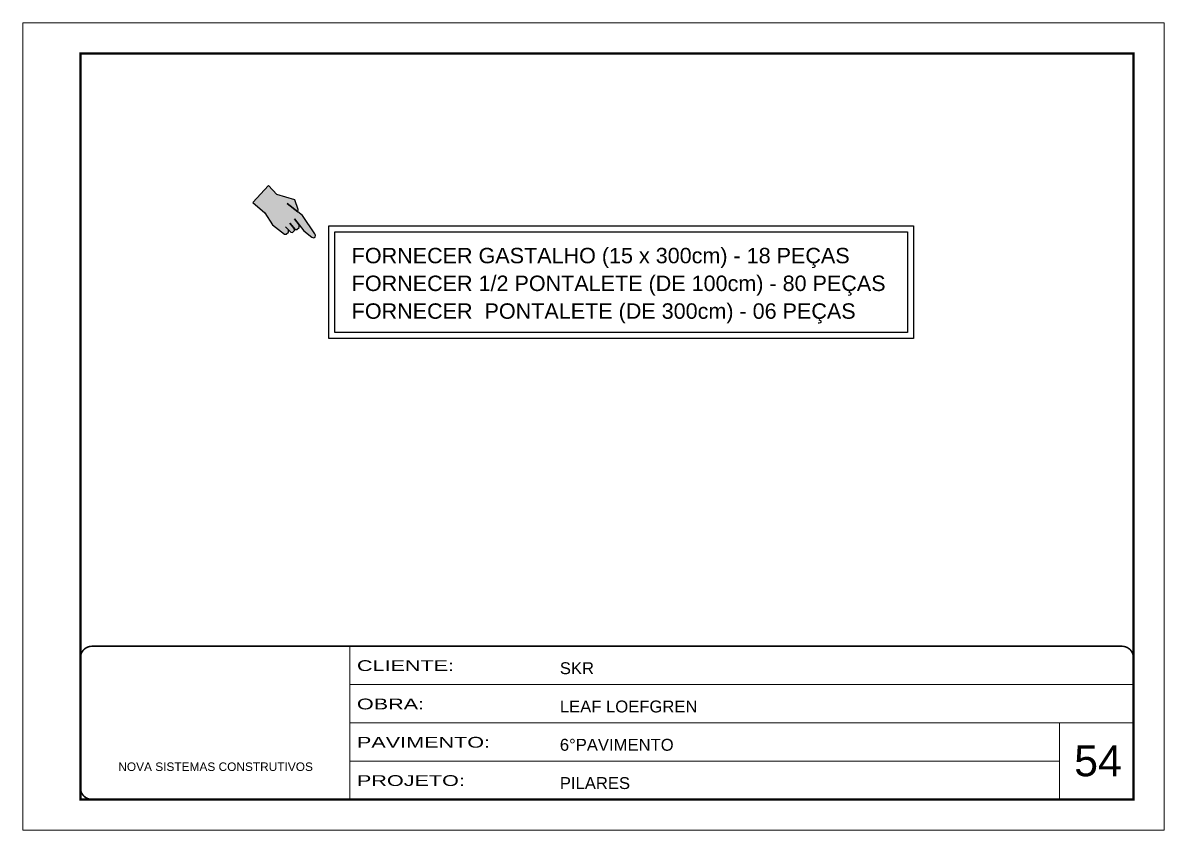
# Model space of a CAD drawing. Extents: x 14400 to 27878, y -21631 to 6985.
# Drawn here: x 15998 to 17483, y -8997 to -7947 of the extents above; entities that cross this region are included whole.
import ezdxf

# ---------------------------------------------------------------- set-up
doc = ezdxf.new("R2010")
doc.units = 0
doc.linetypes.add('CONTINUO', pattern=[0])
doc.linetypes.add('DASHED', pattern=[0.75, 0.5, -0.25])
for name, color, linetype, lineweight in [('CARIMBO', 255, 'Continuous', 9), ('Folhas', 255, 'Continuous', 9), ('SARRAFO DE PRESSAO', 251, 'DASHED', 9)]:
    doc.layers.add(name, color=color, linetype=linetype, lineweight=lineweight)
doc.layers.add('REGUA-80', color=111, linetype='Continuous')
doc.layers.add('va165-sec', color=5, linetype='DASHED')
doc.styles.add('ARIAL', font='arial.ttf')
doc.styles.add('Tecnologia', font='')
doc.styles.get('Tecnologia').set_extended_font_data('Forgotten Futurist')

# ---------------------------------------------------------------- blocks, each defined once
blk = doc.blocks.new('9999999999')
at = {"color": 30, "linetype": 'CONTINUO'}
for p, q in [((98564.6, 34230.2), (98564.6, 34429.4)), ((98564.6, 34379.6), (99584, 34379.6)), ((98564.6, 34329.8), (99488, 34329.8)), ((99584, 34329.8), (99488, 34329.8)), ((99488, 34329.8), (99488, 34230.2)), ((98564.6, 34280), (99488, 34280))]:
    blk.add_line(p, q, dxfattribs=at)
at = {"color": 30, "linetype": 'CONTINUO', "const_width": 2}
blk.add_lwpolyline([(99584, 34230.2), (99584, 34414.4, 0.414214), (99569, 34429.4), (98229, 34429.4, 0.414214), (98214, 34414.4), (98214, 34245.2, 0.414214), (98229, 34230.2), (99584, 34230.2)], format="xyb", dxfattribs=at)
at = {"layer": 'Folhas'}
blk.add_lwpolyline([(98139, 34190.2), (99624, 34190.2), (99624, 35240.2), (98139, 35240.2)], close=True, dxfattribs=at)
at = {"layer": 'Folhas', "color": 30, "const_width": 3}
blk.add_lwpolyline([(98214, 34230.2), (99584, 34230.2), (99584, 35200.2), (98214, 35200.2)], close=True, dxfattribs=at)
at = {"color": 7, "linetype": 'Continuous', "ltscale": 5, "style": 'ARIAL'}
for s, height, p in [('SKR', 15.48, (98837.7, 34393.1)), ('LEAF LOEFGREN', 15.483, (98837.7, 34343.3)), ('6°PAVIMENTO', 15.483, (98837.7, 34293.5)), ('NOVA SISTEMAS CONSTRUTIVOS', 11.059, (98263.2, 34267.2)), ('PILARES', 15.48, (98837.7, 34243.7))]:
    blk.add_text(s, height=height, dxfattribs=at).set_placement(p)
at = {"layer": 'Folhas', "color": 7, "style": 'Tecnologia', "width": 1.5}
for s, p in [('CLIENTE:', (98573.7, 34397.2)), ('OBRA:', (98573.7, 34347.3)), ('PAVIMENTO:', (98573.7, 34297.5)), ('PROJETO:', (98573.7, 34247.7))]:
    blk.add_text(s, height=14, dxfattribs=at).set_placement(p)
blk = doc.blocks.new('INDICADOR')
at = {"layer": 'va165-sec', "ltscale": 100}
blk.add_hatch(color=61, dxfattribs=at).paths.add_polyline_path([(-59.7, -24.5), (-37.5, -24.3), (-35.4, -22.8), (-34.7, -18.5), (-36.9, -15.9), (-32.1, -16.5), (-29.9, -15.1), (-29.3, -11.2), (-31.5, -8.9), (-29.5, -9.3), (-27.5, -7.7), (-26.6, -3.4), (-28.9, -0.4), (-18.5, -2.8), (-3.7, -3.1), (-0.7, -1.9), (0, 0), (-1.3, 2.8), (-2.9, 3.5), (-33.7, 13.2), (-42.6, 13.1), (-44, 16), (-56.7, 23.9), (-82.1, 13.8), (-99.5, 16.7), (-102.1, -17), (-79.1, -17.5)])
at = {"layer": 'REGUA-80', "color": 1}
blk.add_lwpolyline([(-102.1, -17), (-79.1, -17.5), (-59.7, -24.5), (-37.5, -24.3), (-35.4, -22.8), (-34.7, -18.5), (-36.9, -15.9), (-43.1, -15.1), (-32.1, -16.5), (-29.9, -15.1), (-29.3, -11.2), (-31.5, -8.9), (-41.5, -7), (-29.5, -9.3), (-27.5, -7.7), (-26.6, -3.4), (-28.9, -0.4), (-39.8, 2.2), (-18.5, -2.8), (-3.7, -3.1), (-0.7, -1.9), (0, 0), (-1.3, 2.8), (-2.9, 3.5), (-33.7, 13.2), (-42.6, 13.1), (-61.9, 12.9), (-42.6, 13.1), (-44, 16), (-56.7, 23.9), (-82.1, 13.8), (-99.5, 16.7), (-102.1, -17)], dxfattribs=at)
blk = doc.blocks.new('DEDADA')
at = {"linetype": 'Continuous', "ltscale": 100, "xscale": 0.5000000000004939, "yscale": 0.5000000000004939, "zscale": 0.5000000000004939, "rotation": 321.5463332659798}
blk.add_blockref('INDICADOR', (63.07, 17.03), dxfattribs=at)

msp = doc.modelspace()

# ---------------------------------------------------------------- linework, layer by layer
at = {"color": 1}
for points in [[(16396.53, -8210.67), (17157.43, -8210.67), (17157.43, -8357.33), (16396.53, -8357.33)], [(16404.35, -8218.49), (17149.61, -8218.49), (17149.61, -8349.5), (16404.35, -8349.5)]]:
    msp.add_lwpolyline(points, close=True, dxfattribs=at)

# ---------------------------------------------------------------- block references
at = {"lineweight": 5, "xscale": 1.791027142672635, "yscale": 1.791027142672635, "zscale": 0.5970090475575454}
msp.add_blockref('DEDADA', (16265.71, -8255.94), dxfattribs=at)
at = {"layer": 'SARRAFO DE PRESSAO', "color": 6, "linetype": 'ByBlock'}
msp.add_blockref('9999999999', (-82140.51, -43186.95), dxfattribs=at)

# ---------------------------------------------------------------- texts
at = {"layer": 'CARIMBO', "color": 1, "style": 'ARIAL'}
for s, p in [('FORNECER GASTALHO (15 x 300cm) - 18 PEÇAS', (16426.36, -8259.48)), ('FORNECER 1/2 PONTALETE (DE 100cm) - 80 PEÇAS', (16426.36, -8295.56)), ('FORNECER  PONTALETE (DE 300cm) - 06 PEÇAS', (16426.36, -8331.65))]:
    msp.add_text(s, height=20.0648, dxfattribs=at).set_placement(p)
at = {"layer": 'CARIMBO', "style": 'ARIAL'}
msp.add_text('54', height=40, dxfattribs=at).set_placement((17366.33, -8926.61))

doc.saveas('drawing.dxf')
